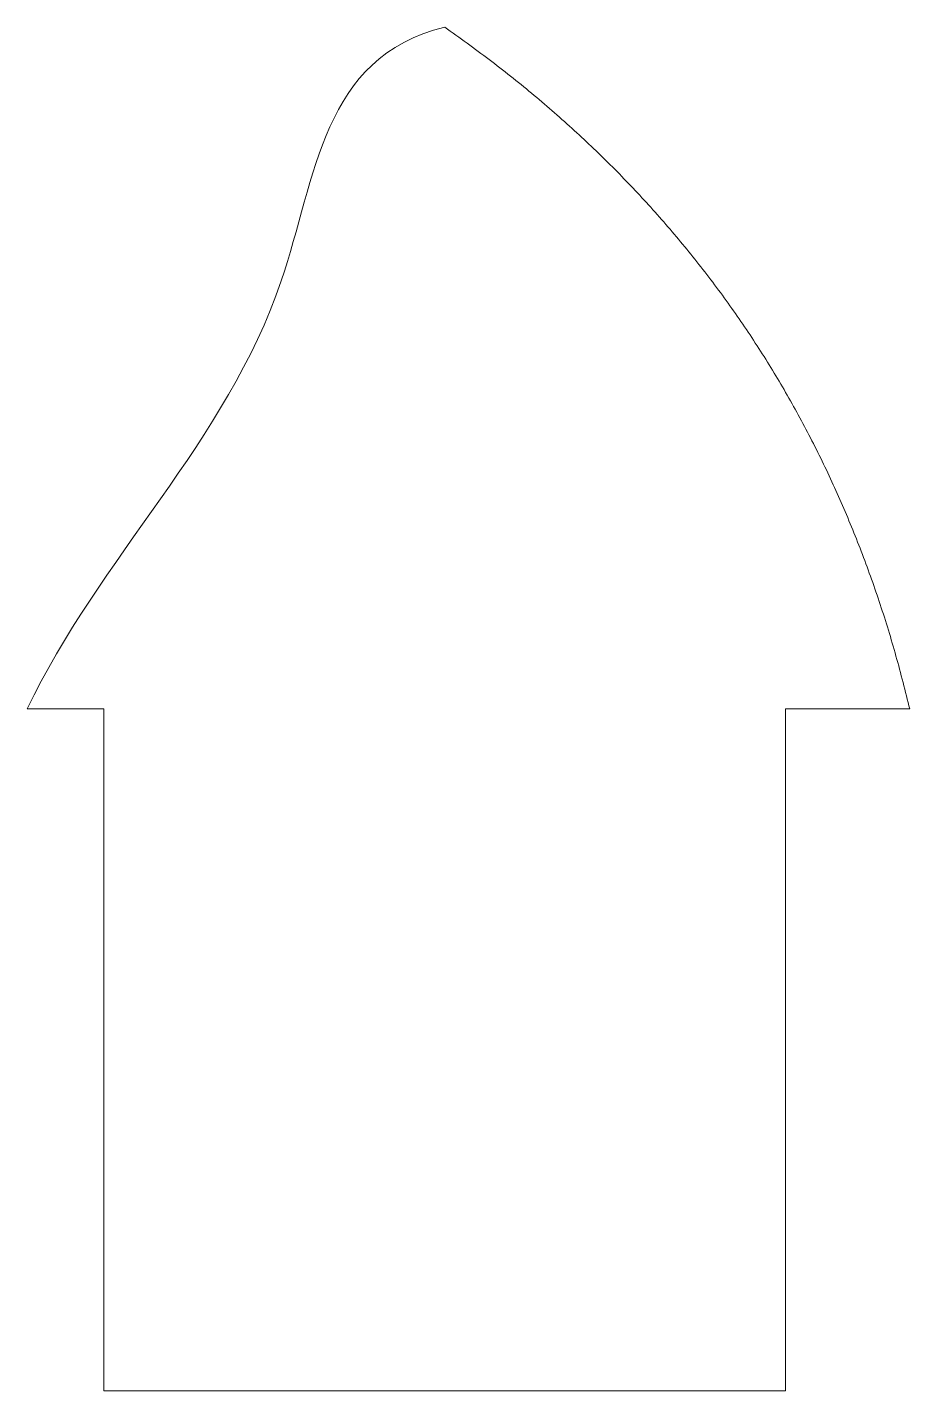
# Model space of a CAD drawing. Header units: inches. Extents: x 1.275 to 1.437, y 0 to 0.25.
import ezdxf

# ---------------------------------------------------------------- set-up
doc = ezdxf.new("R2010")
doc.units = ezdxf.units.IN
doc.header["$MEASUREMENT"] = 0

msp = doc.modelspace()

# ---------------------------------------------------------------- linework, layer by layer
at = {"color": 7, "linetype": 'Continuous', "lineweight": 15}
for p, q in [((1.28906, 0.125), (1.27502, 0.125)), ((1.28906, 0.125), (1.28906, 0)), ((1.41406, 0.125), (1.41406, 0)), ((1.43682, 0.125), (1.41406, 0.125)), ((1.28906, 0), (1.41406, 0))]:
    msp.add_line(p, q, dxfattribs=at)
msp.add_open_spline([(1.27502, 0.125), (1.28814, 0.15269), (1.32639, 0.18738), (1.329, 0.24453), (1.35156, 0.25)], degree=3, knots=[0, 0, 0, 0, 0.611532, 1, 1, 1, 1], dxfattribs=at)
msp.add_open_spline([(1.43682, 0.125), (1.41815, 0.20373), (1.35156, 0.25)], degree=2, dxfattribs=at)

doc.saveas('drawing.dxf')
